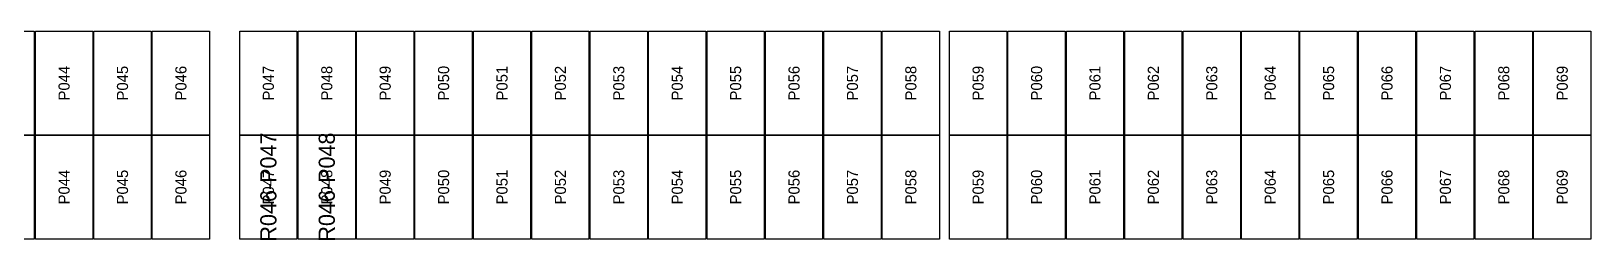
# Model space of a CAD drawing. Extents: x 296295 to 296770, y 651564 to 652121.
# Drawn here: x 296448.74 to 296479.66, y 651937.9 to 651942.04 of the extents above; entities that cross this region are included whole.
import ezdxf
from ezdxf.enums import TextEntityAlignment as Align

# ---------------------------------------------------------------- set-up
doc = ezdxf.new("R2010")
doc.units = 0

msp = doc.modelspace()

# ---------------------------------------------------------------- linework, layer by layer
at = {"layer": 'DEFECTIVE_PANELS'}
for points in [[(296452.875, 651939.976), (296454.009, 651939.976), (296454.009, 651937.913), (296452.875, 651937.913)], [(296454.033, 651939.976), (296455.167, 651939.976), (296455.167, 651937.913), (296454.033, 651937.913)]]:
    msp.add_lwpolyline(points, close=True, dxfattribs=at)
at = {"layer": 'PANELS_MASTER'}
for points in [[(296447.667, 651942.039), (296448.801, 651942.039), (296448.801, 651939.976), (296447.667, 651939.976)], [(296448.825, 651942.039), (296449.959, 651942.039), (296449.959, 651939.976), (296448.825, 651939.976)], [(296449.983, 651942.039), (296451.117, 651942.039), (296451.117, 651939.976), (296449.983, 651939.976)], [(296451.141, 651942.039), (296452.275, 651942.039), (296452.275, 651939.976), (296451.141, 651939.976)], [(296452.875, 651942.039), (296454.009, 651942.039), (296454.009, 651939.976), (296452.875, 651939.976)], [(296454.033, 651942.039), (296455.167, 651942.039), (296455.167, 651939.976), (296454.033, 651939.976)], [(296455.191, 651942.039), (296456.325, 651942.039), (296456.325, 651939.976), (296455.191, 651939.976)], [(296456.349, 651942.039), (296457.483, 651942.039), (296457.483, 651939.976), (296456.349, 651939.976)], [(296457.507, 651942.039), (296458.641, 651942.039), (296458.641, 651939.976), (296457.507, 651939.976)], [(296458.665, 651942.039), (296459.799, 651942.039), (296459.799, 651939.976), (296458.665, 651939.976)], [(296459.823, 651942.039), (296460.957, 651942.039), (296460.957, 651939.976), (296459.823, 651939.976)], [(296460.981, 651942.039), (296462.115, 651942.039), (296462.115, 651939.976), (296460.981, 651939.976)], [(296462.139, 651942.039), (296463.273, 651942.039), (296463.273, 651939.976), (296462.139, 651939.976)], [(296463.297, 651942.039), (296464.431, 651942.039), (296464.431, 651939.976), (296463.297, 651939.976)], [(296464.455, 651942.039), (296465.589, 651942.039), (296465.589, 651939.976), (296464.455, 651939.976)], [(296465.613, 651942.039), (296466.747, 651942.039), (296466.747, 651939.976), (296465.613, 651939.976)], [(296466.947, 651942.039), (296468.081, 651942.039), (296468.081, 651939.976), (296466.947, 651939.976)], [(296468.105, 651942.039), (296469.239, 651942.039), (296469.239, 651939.976), (296468.105, 651939.976)], [(296469.263, 651942.039), (296470.397, 651942.039), (296470.397, 651939.976), (296469.263, 651939.976)], [(296470.421, 651942.039), (296471.555, 651942.039), (296471.555, 651939.976), (296470.421, 651939.976)], [(296471.579, 651942.039), (296472.713, 651942.039), (296472.713, 651939.976), (296471.579, 651939.976)], [(296472.737, 651942.039), (296473.871, 651942.039), (296473.871, 651939.976), (296472.737, 651939.976)], [(296473.895, 651942.039), (296475.029, 651942.039), (296475.029, 651939.976), (296473.895, 651939.976)], [(296475.053, 651942.039), (296476.187, 651942.039), (296476.187, 651939.976), (296475.053, 651939.976)], [(296476.211, 651942.039), (296477.345, 651942.039), (296477.345, 651939.976), (296476.211, 651939.976)], [(296477.369, 651942.039), (296478.503, 651942.039), (296478.503, 651939.976), (296477.369, 651939.976)], [(296478.527, 651942.039), (296479.661, 651942.039), (296479.661, 651939.976), (296478.527, 651939.976)], [(296447.667, 651939.976), (296448.801, 651939.976), (296448.801, 651937.913), (296447.667, 651937.913)], [(296448.825, 651939.976), (296449.959, 651939.976), (296449.959, 651937.913), (296448.825, 651937.913)], [(296449.983, 651939.976), (296451.117, 651939.976), (296451.117, 651937.913), (296449.983, 651937.913)], [(296451.141, 651939.976), (296452.275, 651939.976), (296452.275, 651937.913), (296451.141, 651937.913)], [(296455.191, 651939.976), (296456.325, 651939.976), (296456.325, 651937.913), (296455.191, 651937.913)], [(296456.349, 651939.976), (296457.483, 651939.976), (296457.483, 651937.913), (296456.349, 651937.913)], [(296457.507, 651939.976), (296458.641, 651939.976), (296458.641, 651937.913), (296457.507, 651937.913)], [(296458.665, 651939.976), (296459.799, 651939.976), (296459.799, 651937.913), (296458.665, 651937.913)], [(296459.823, 651939.976), (296460.957, 651939.976), (296460.957, 651937.913), (296459.823, 651937.913)], [(296460.981, 651939.976), (296462.115, 651939.976), (296462.115, 651937.913), (296460.981, 651937.913)], [(296462.139, 651939.976), (296463.273, 651939.976), (296463.273, 651937.913), (296462.139, 651937.913)], [(296463.297, 651939.976), (296464.431, 651939.976), (296464.431, 651937.913), (296463.297, 651937.913)], [(296464.455, 651939.976), (296465.589, 651939.976), (296465.589, 651937.913), (296464.455, 651937.913)], [(296465.613, 651939.976), (296466.747, 651939.976), (296466.747, 651937.913), (296465.613, 651937.913)], [(296466.947, 651939.976), (296468.081, 651939.976), (296468.081, 651937.913), (296466.947, 651937.913)], [(296468.105, 651939.976), (296469.239, 651939.976), (296469.239, 651937.913), (296468.105, 651937.913)], [(296469.263, 651939.976), (296470.397, 651939.976), (296470.397, 651937.913), (296469.263, 651937.913)], [(296470.421, 651939.976), (296471.555, 651939.976), (296471.555, 651937.913), (296470.421, 651937.913)], [(296471.579, 651939.976), (296472.713, 651939.976), (296472.713, 651937.913), (296471.579, 651937.913)], [(296472.737, 651939.976), (296473.871, 651939.976), (296473.871, 651937.913), (296472.737, 651937.913)], [(296473.895, 651939.976), (296475.029, 651939.976), (296475.029, 651937.913), (296473.895, 651937.913)], [(296475.053, 651939.976), (296476.187, 651939.976), (296476.187, 651937.913), (296475.053, 651937.913)], [(296476.211, 651939.976), (296477.345, 651939.976), (296477.345, 651937.913), (296476.211, 651937.913)], [(296477.369, 651939.976), (296478.503, 651939.976), (296478.503, 651937.913), (296477.369, 651937.913)], [(296478.527, 651939.976), (296479.661, 651939.976), (296479.661, 651937.913), (296478.527, 651937.913)]]:
    msp.add_lwpolyline(points, close=True, dxfattribs=at)

# ---------------------------------------------------------------- texts
at = {"layer": 'DEFECT_LABELS'}
for s, p in [('R046-P047', (296453.442, 651938.944)), ('R046-P048', (296454.6, 651938.944))]:
    msp.add_text(s, height=0.32, rotation=90, dxfattribs=at).set_placement(p, align=Align.MIDDLE_CENTER)
at = {"layer": 'PANEL_POSITION'}
for s, p in [('P044', (296449.392, 651941.007)), ('P045', (296450.55, 651941.007)), ('P046', (296451.708, 651941.007)), ('P047', (296453.442, 651941.007)), ('P048', (296454.6, 651941.007)), ('P049', (296455.758, 651941.007)), ('P050', (296456.916, 651941.007)), ('P051', (296458.074, 651941.007)), ('P052', (296459.232, 651941.007)), ('P053', (296460.39, 651941.007)), ('P054', (296461.548, 651941.007)), ('P055', (296462.706, 651941.007)), ('P056', (296463.864, 651941.007)), ('P057', (296465.022, 651941.007)), ('P058', (296466.18, 651941.007)), ('P059', (296467.514, 651941.007)), ('P060', (296468.672, 651941.007)), ('P061', (296469.83, 651941.007)), ('P062', (296470.988, 651941.007)), ('P063', (296472.146, 651941.007)), ('P064', (296473.304, 651941.007)), ('P065', (296474.462, 651941.007)), ('P066', (296475.62, 651941.007)), ('P067', (296476.778, 651941.007)), ('P068', (296477.936, 651941.007)), ('P069', (296479.094, 651941.007)), ('P044', (296449.392, 651938.944)), ('P045', (296450.55, 651938.944)), ('P046', (296451.708, 651938.944)), ('P047', (296453.442, 651938.944)), ('P048', (296454.6, 651938.944)), ('P049', (296455.758, 651938.944)), ('P050', (296456.916, 651938.944)), ('P051', (296458.074, 651938.944)), ('P052', (296459.232, 651938.944)), ('P053', (296460.39, 651938.944)), ('P054', (296461.548, 651938.944)), ('P055', (296462.706, 651938.944)), ('P056', (296463.864, 651938.944)), ('P057', (296465.022, 651938.944)), ('P058', (296466.18, 651938.944)), ('P059', (296467.514, 651938.944)), ('P060', (296468.672, 651938.944)), ('P061', (296469.83, 651938.944)), ('P062', (296470.988, 651938.944)), ('P063', (296472.146, 651938.944)), ('P064', (296473.304, 651938.944)), ('P065', (296474.462, 651938.944)), ('P066', (296475.62, 651938.944)), ('P067', (296476.778, 651938.944)), ('P068', (296477.936, 651938.944)), ('P069', (296479.094, 651938.944))]:
    msp.add_text(s, height=0.22, rotation=90, dxfattribs=at).set_placement(p, align=Align.MIDDLE_CENTER)

doc.saveas('drawing.dxf')
